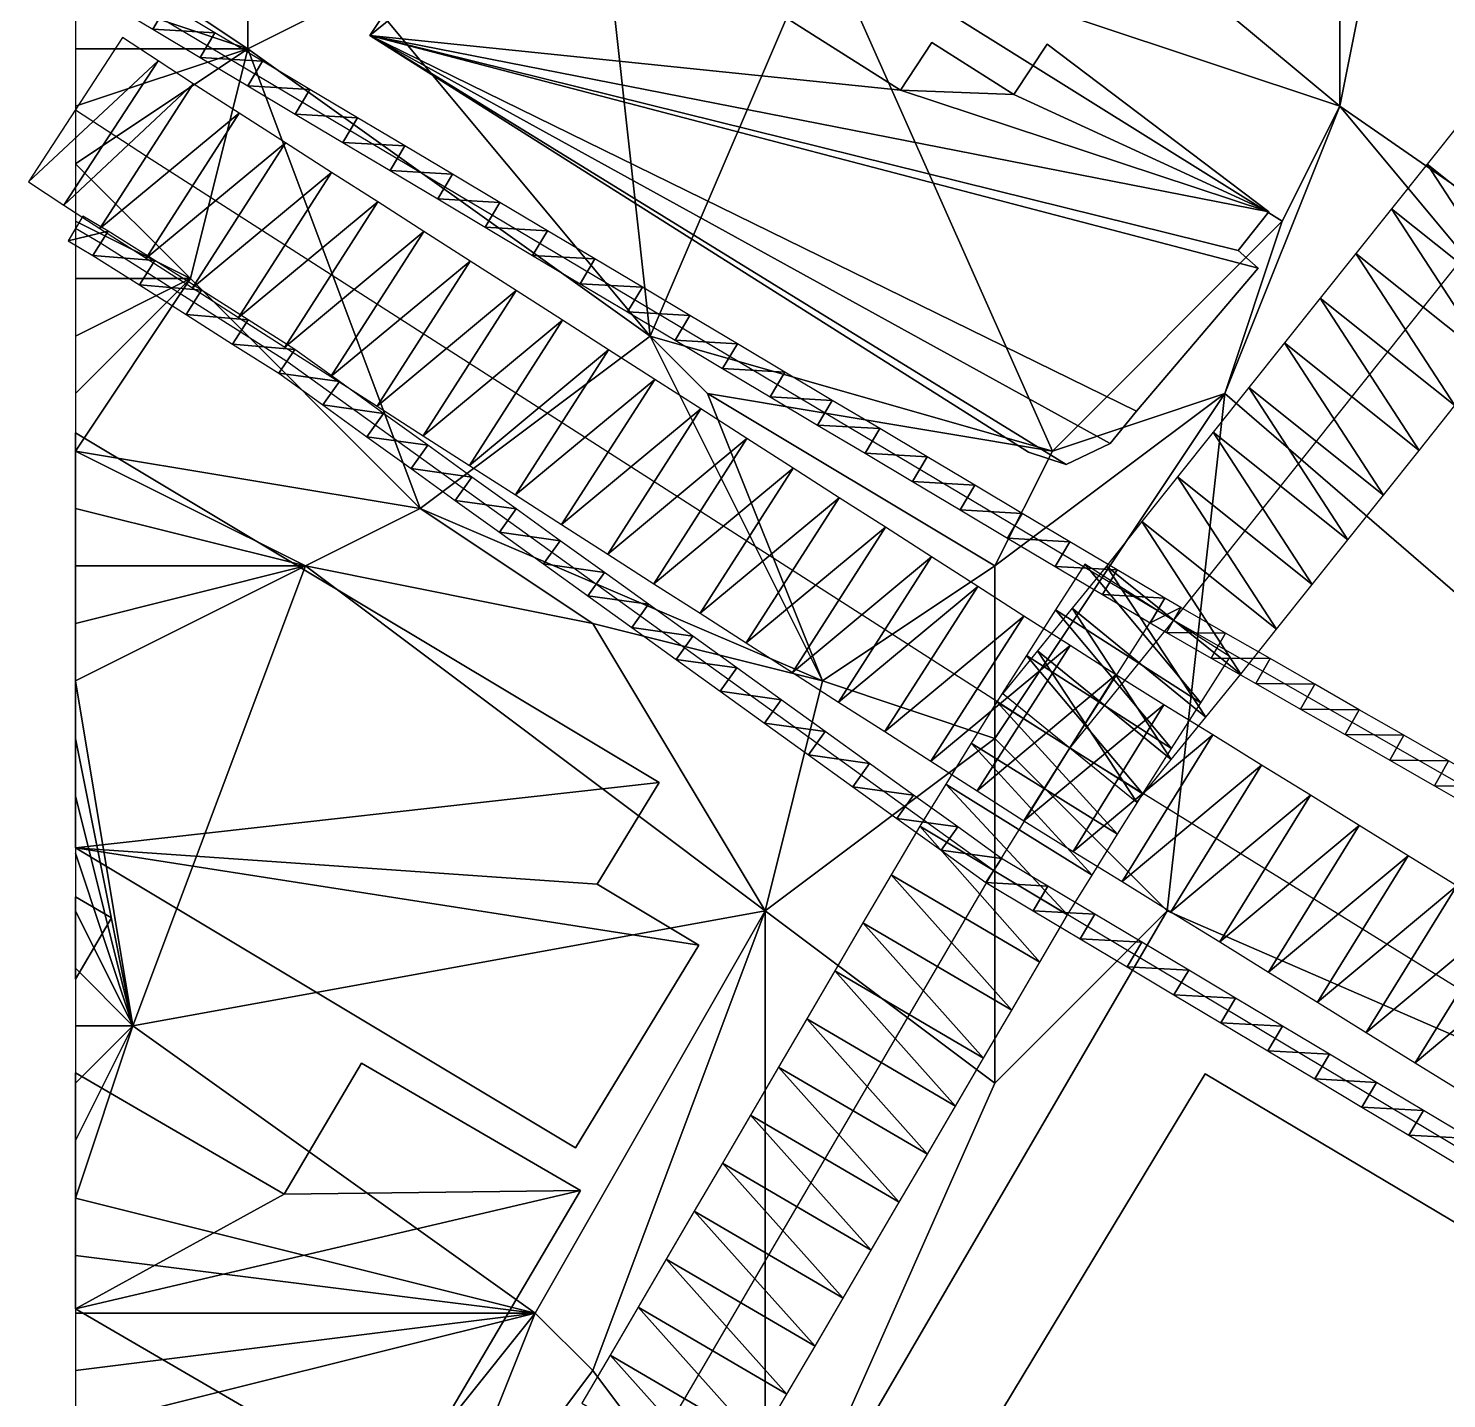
# Model space of a CAD drawing. Header units: metres. Extents: x -1103 to 901, y -902 to 905.
# Drawn here: x -1101.64 to -1052.28, y 151.02 to 198.71 of the extents above; entities that cross this region are included whole.
import ezdxf

# ---------------------------------------------------------------- set-up
doc = ezdxf.new("R2010")
doc.units = ezdxf.units.M
for name, color, linetype in [('OSM_BUILDING_FOOTPRINTS', 7, 'CONTINUOUS'), ('OSM_BUILDING_ROOFS', 1, 'CONTINUOUS'), ('OSM_BUILDING_WALLS', 8, 'CONTINUOUS'), ('OSM_PATH_AXES', 30, 'CONTINUOUS'), ('OSM_PATH_SURFACE', 30, 'CONTINUOUS'), ('OSM_ROAD_AXES', 2, 'CONTINUOUS'), ('OSM_ROAD_SURFACE', 9, 'CONTINUOUS'), ('OSM_TERRAIN', 3, 'CONTINUOUS')]:
    doc.layers.add(name, color=color, linetype=linetype)

msp = doc.modelspace()

# ---------------------------------------------------------------- linework, layer by layer
at = {"layer": 'OSM_BUILDING_FOOTPRINTS'}
for points in [[(-1089.757, 198.465, 15.536), (-1083.965, 207.179, 15.536), (-1081.876, 205.697, 15.536), (-1082.97, 203.961, 15.536), (-1071.286, 196.563, 15.536), (-1070.192, 198.222, 15.536), (-1067.34, 196.408, 15.536), (-1066.179, 198.155, 15.536), (-1058.464, 192.328, 15.536), (-1059.536, 190.978, 15.536), (-1058.84, 190.359, 15.536), (-1063.073, 185.382, 15.536), (-1063.99, 184.265, 15.536), (-1065.516, 183.535, 15.536), (-1066.831, 183.956, 15.536), (-1089.757, 198.465, 15.536)], [(-1078.305, 166.803, 16.55), (-1081.842, 168.926, 16.55), (-1079.687, 172.465, 16.55), (-1100, 184.63, 16.55), (-1100, 170.187, 16.55), (-1082.593, 159.747, 16.55)], [(-1098.743, 167.754, 16.801), (-1100, 168.488, 16.801), (-1100, 165.621, 16.801)], [(-1082.428, 158.265, 16.801), (-1090.044, 162.7, 16.801), (-1092.741, 158.132, 16.801), (-1100, 162.363, 16.801), (-1100, 154.148, 16.801), (-1088.728, 147.582, 16.801)], [(-1060.685, 162.324, 16), (-1036.455, 147.915, 16), (-1043.363, 136.458, 16), (-1051.842, 141.501, 16), (-1050.57, 143.602, 16), (-1053.566, 145.382, 16), (-1054.837, 143.281, 16), (-1056.363, 144.188, 16), (-1056.86, 143.369, 16), (-1068.091, 150.049, 16), (-1060.685, 162.324, 16)]]:
    msp.add_polyline3d(points, close=True, dxfattribs=at)
at = {"layer": 'OSM_BUILDING_ROOFS'}
for points in [[(-1082.97, 203.961, 27.136), (-1083.965, 207.179, 27.136), (-1089.757, 198.465, 27.136)], [(-1071.286, 196.563, 27.136), (-1082.97, 203.961, 27.136), (-1089.757, 198.465, 27.136)], [(-1089.757, 198.465, 27.136), (-1066.831, 183.956, 27.136), (-1065.516, 183.535, 27.136)], [(-1089.757, 198.465, 27.136), (-1065.516, 183.535, 27.136), (-1063.99, 184.265, 27.136)], [(-1089.757, 198.465, 27.136), (-1063.99, 184.265, 27.136), (-1063.073, 185.382, 27.136)], [(-1089.757, 198.465, 27.136), (-1063.073, 185.382, 27.136), (-1058.84, 190.359, 27.136)], [(-1089.757, 198.465, 27.136), (-1058.84, 190.359, 27.136), (-1059.536, 190.978, 27.136)], [(-1089.757, 198.465, 27.136), (-1059.536, 190.978, 27.136), (-1058.464, 192.328, 27.136)], [(-1071.286, 196.563, 27.136), (-1089.757, 198.465, 27.136), (-1058.464, 192.328, 27.136)], [(-1067.34, 196.408, 27.136), (-1070.192, 198.222, 27.136), (-1071.286, 196.563, 27.136)], [(-1058.464, 192.328, 27.136), (-1066.179, 198.155, 27.136), (-1067.34, 196.408, 27.136)], [(-1058.464, 192.328, 27.136), (-1067.34, 196.408, 27.136), (-1071.286, 196.563, 27.136)], [(-1100, 170.187, 31.35), (-1079.687, 172.465, 31.35), (-1100, 184.63, 31.35)], [(-1100, 170.187, 31.35), (-1081.842, 168.926, 31.35), (-1079.687, 172.465, 31.35)], [(-1100, 170.187, 31.35), (-1082.593, 159.747, 31.35), (-1078.305, 166.803, 31.35)], [(-1100, 170.187, 31.35), (-1078.305, 166.803, 31.35), (-1081.842, 168.926, 31.35)], [(-1100, 168.488, 31.659), (-1100, 165.621, 31.659), (-1098.743, 167.754, 31.659)], [(-1082.428, 158.265, 31.601), (-1090.044, 162.7, 31.601), (-1092.741, 158.132, 31.601)], [(-1092.741, 158.132, 31.601), (-1100, 162.363, 31.601), (-1100, 154.148, 31.601)], [(-1036.455, 147.915, 27.6), (-1060.685, 162.324, 27.6), (-1068.091, 150.049, 27.6)], [(-1100, 154.148, 31.601), (-1088.728, 147.582, 31.601), (-1082.428, 158.265, 31.601)], [(-1092.741, 158.132, 31.601), (-1100, 154.148, 31.601), (-1082.428, 158.265, 31.601)]]:
    msp.add_3dface(points, dxfattribs=at)
at = {"layer": 'OSM_BUILDING_WALLS'}
for points in [[(-1083.965, 207.179, 15.536), (-1089.757, 198.465, 15.536), (-1089.757, 198.465, 27.136)], [(-1083.965, 207.179, 15.536), (-1089.757, 198.465, 27.136), (-1083.965, 207.179, 27.136)], [(-1071.286, 196.563, 15.536), (-1082.97, 203.961, 15.536), (-1082.97, 203.961, 27.136)], [(-1071.286, 196.563, 15.536), (-1082.97, 203.961, 27.136), (-1071.286, 196.563, 27.136)], [(-1089.757, 198.465, 15.536), (-1066.831, 183.956, 15.536), (-1066.831, 183.956, 27.136)], [(-1089.757, 198.465, 15.536), (-1066.831, 183.956, 27.136), (-1089.757, 198.465, 27.136)], [(-1070.192, 198.222, 15.536), (-1071.286, 196.563, 15.536), (-1071.286, 196.563, 27.136)], [(-1070.192, 198.222, 15.536), (-1071.286, 196.563, 27.136), (-1070.192, 198.222, 27.136)], [(-1067.34, 196.408, 15.536), (-1070.192, 198.222, 15.536), (-1070.192, 198.222, 27.136)], [(-1067.34, 196.408, 15.536), (-1070.192, 198.222, 27.136), (-1067.34, 196.408, 27.136)], [(-1066.179, 198.155, 15.536), (-1067.34, 196.408, 15.536), (-1067.34, 196.408, 27.136)], [(-1066.179, 198.155, 15.536), (-1067.34, 196.408, 27.136), (-1066.179, 198.155, 27.136)], [(-1058.464, 192.328, 15.536), (-1066.179, 198.155, 15.536), (-1066.179, 198.155, 27.136)], [(-1058.464, 192.328, 15.536), (-1066.179, 198.155, 27.136), (-1058.464, 192.328, 27.136)], [(-1059.536, 190.978, 15.536), (-1058.464, 192.328, 15.536), (-1058.464, 192.328, 27.136)], [(-1059.536, 190.978, 15.536), (-1058.464, 192.328, 27.136), (-1059.536, 190.978, 27.136)], [(-1058.84, 190.359, 15.536), (-1059.536, 190.978, 15.536), (-1059.536, 190.978, 27.136)], [(-1058.84, 190.359, 15.536), (-1059.536, 190.978, 27.136), (-1058.84, 190.359, 27.136)], [(-1063.073, 185.382, 15.536), (-1058.84, 190.359, 15.536), (-1058.84, 190.359, 27.136)], [(-1063.073, 185.382, 15.536), (-1058.84, 190.359, 27.136), (-1063.073, 185.382, 27.136)], [(-1063.99, 184.265, 15.536), (-1063.073, 185.382, 15.536), (-1063.073, 185.382, 27.136)], [(-1063.99, 184.265, 15.536), (-1063.073, 185.382, 27.136), (-1063.99, 184.265, 27.136)], [(-1079.687, 172.465, 16.55), (-1100, 184.63, 16.55), (-1100, 184.63, 31.35)], [(-1079.687, 172.465, 16.55), (-1100, 184.63, 31.35), (-1079.687, 172.465, 31.35)], [(-1100, 184.63, 16.55), (-1100, 170.187, 16.55), (-1100, 170.187, 31.35)], [(-1100, 184.63, 16.55), (-1100, 170.187, 31.35), (-1100, 184.63, 31.35)], [(-1065.516, 183.535, 15.536), (-1063.99, 184.265, 15.536), (-1063.99, 184.265, 27.136)], [(-1065.516, 183.535, 15.536), (-1063.99, 184.265, 27.136), (-1065.516, 183.535, 27.136)], [(-1066.831, 183.956, 15.536), (-1065.516, 183.535, 15.536), (-1065.516, 183.535, 27.136)], [(-1066.831, 183.956, 15.536), (-1065.516, 183.535, 27.136), (-1066.831, 183.956, 27.136)], [(-1081.842, 168.926, 16.55), (-1079.687, 172.465, 16.55), (-1079.687, 172.465, 31.35)], [(-1081.842, 168.926, 16.55), (-1079.687, 172.465, 31.35), (-1081.842, 168.926, 31.35)], [(-1100, 170.187, 16.55), (-1082.593, 159.747, 16.55), (-1082.593, 159.747, 31.35)], [(-1100, 170.187, 16.55), (-1082.593, 159.747, 31.35), (-1100, 170.187, 31.35)], [(-1078.305, 166.803, 16.55), (-1081.842, 168.926, 16.55), (-1081.842, 168.926, 31.35)], [(-1078.305, 166.803, 16.55), (-1081.842, 168.926, 31.35), (-1078.305, 166.803, 31.35)], [(-1098.743, 167.754, 16.859), (-1100, 168.488, 16.859), (-1100, 168.488, 31.659)], [(-1098.743, 167.754, 16.859), (-1100, 168.488, 31.659), (-1098.743, 167.754, 31.659)], [(-1100, 168.488, 16.859), (-1100, 165.621, 16.859), (-1100, 165.621, 31.659)], [(-1100, 168.488, 16.859), (-1100, 165.621, 31.659), (-1100, 168.488, 31.659)], [(-1100, 165.621, 16.859), (-1098.743, 167.754, 16.859), (-1098.743, 167.754, 31.659)], [(-1100, 165.621, 16.859), (-1098.743, 167.754, 31.659), (-1100, 165.621, 31.659)], [(-1082.593, 159.747, 16.55), (-1078.305, 166.803, 16.55), (-1078.305, 166.803, 31.35)], [(-1082.593, 159.747, 16.55), (-1078.305, 166.803, 31.35), (-1082.593, 159.747, 31.35)], [(-1090.044, 162.7, 16.801), (-1092.741, 158.132, 16.801), (-1092.741, 158.132, 31.601)], [(-1090.044, 162.7, 16.801), (-1092.741, 158.132, 31.601), (-1090.044, 162.7, 31.601)], [(-1082.428, 158.265, 16.801), (-1090.044, 162.7, 16.801), (-1090.044, 162.7, 31.601)], [(-1082.428, 158.265, 16.801), (-1090.044, 162.7, 31.601), (-1082.428, 158.265, 31.601)], [(-1092.741, 158.132, 16.801), (-1100, 162.363, 16.801), (-1100, 162.363, 31.601)], [(-1092.741, 158.132, 16.801), (-1100, 162.363, 31.601), (-1092.741, 158.132, 31.601)], [(-1100, 162.363, 16.801), (-1100, 154.148, 16.801), (-1100, 154.148, 31.601)], [(-1100, 162.363, 16.801), (-1100, 154.148, 31.601), (-1100, 162.363, 31.601)], [(-1060.685, 162.324, 16), (-1068.091, 150.049, 16), (-1068.091, 150.049, 27.6)], [(-1060.685, 162.324, 16), (-1068.091, 150.049, 27.6), (-1060.685, 162.324, 27.6)], [(-1036.455, 147.915, 16), (-1060.685, 162.324, 16), (-1060.685, 162.324, 27.6)], [(-1036.455, 147.915, 16), (-1060.685, 162.324, 27.6), (-1036.455, 147.915, 27.6)], [(-1088.728, 147.582, 16.801), (-1082.428, 158.265, 16.801), (-1082.428, 158.265, 31.601)], [(-1088.728, 147.582, 16.801), (-1082.428, 158.265, 31.601), (-1088.728, 147.582, 31.601)], [(-1100, 154.148, 16.801), (-1088.728, 147.582, 16.801), (-1088.728, 147.582, 31.601)], [(-1100, 154.148, 16.801), (-1088.728, 147.582, 31.601), (-1100, 154.148, 31.601)]]:
    msp.add_3dface(points, dxfattribs=at)
at = {"layer": 'OSM_PATH_AXES'}
for points in [[(-1100, 200.897, 16.866), (-1098.711, 200.09, 16.961), (-1062.343, 178.448, 18.011), (-1061.78, 178.117, 18.008), (-1047.796, 170.121, 18.004), (-1023.412, 155.634, 18.006), (-995.976, 139.5, 18.507), (-981.639, 129.58, 18.177), (-966.805, 120.324, 18.023)], [(-958.05, 105.317, 18.452), (-980.876, 119.738, 18.084), (-996.341, 130.719, 18.123), (-1009.572, 138.106, 18.052), (-1014.745, 140.705, 18.026), (-1030.729, 148.203, 18.022), (-1037.03, 151.963, 18.025), (-1043.54, 154.771, 18.028), (-1068.047, 169.402, 18.191), (-1092.642, 187.118, 17.752), (-1099.131, 191.232, 17.603), (-1100, 191.746, 17.606)]]:
    msp.add_polyline3d(points, dxfattribs=at)
at = {"layer": 'OSM_PATH_SURFACE'}
for points in [[(-1098.971, 199.663, 17.053), (-1097.313, 198.677, 17.226), (-1096.802, 199.536, 17.147)], [(-1097.313, 198.677, 17.226), (-1095.149, 198.552, 17.265), (-1096.802, 199.536, 17.147)], [(-1097.313, 198.677, 17.226), (-1095.66, 197.693, 17.344), (-1095.149, 198.552, 17.265)], [(-1095.66, 197.693, 17.344), (-1093.496, 197.569, 17.362), (-1095.149, 198.552, 17.265)], [(-1095.66, 197.693, 17.344), (-1094.007, 196.709, 17.396), (-1093.496, 197.569, 17.362)], [(-1094.007, 196.709, 17.396), (-1091.843, 196.585, 17.418), (-1093.496, 197.569, 17.362)], [(-1094.007, 196.709, 17.396), (-1092.354, 195.726, 17.453), (-1091.843, 196.585, 17.418)], [(-1092.354, 195.726, 17.453), (-1090.19, 195.601, 17.479), (-1091.843, 196.585, 17.418)], [(-1092.354, 195.726, 17.453), (-1090.701, 194.742, 17.5), (-1090.19, 195.601, 17.479)], [(-1090.701, 194.742, 17.5), (-1088.537, 194.617, 17.541), (-1090.19, 195.601, 17.479)], [(-1090.701, 194.742, 17.5), (-1089.048, 193.758, 17.547), (-1088.537, 194.617, 17.541)], [(-1089.048, 193.758, 17.547), (-1086.884, 193.634, 17.603), (-1088.537, 194.617, 17.541)], [(-1089.048, 193.758, 17.547), (-1087.395, 192.774, 17.593), (-1086.884, 193.634, 17.603)], [(-1087.395, 192.774, 17.593), (-1085.231, 192.65, 17.664), (-1086.884, 193.634, 17.603)], [(-1087.395, 192.774, 17.593), (-1085.742, 191.791, 17.64), (-1085.231, 192.65, 17.664)], [(-1085.742, 191.791, 17.64), (-1083.577, 191.666, 17.726), (-1085.231, 192.65, 17.664)], [(-1098.867, 191.657, 17.636), (-1099.745, 192.177, 17.633), (-1100.255, 191.316, 17.695)], [(-1098.867, 191.657, 17.636), (-1100.255, 191.316, 17.695), (-1099.394, 190.807, 17.714)], [(-1097.241, 190.626, 17.649), (-1098.867, 191.657, 17.636), (-1099.394, 190.807, 17.714)], [(-1085.742, 191.791, 17.64), (-1084.089, 190.807, 17.686), (-1083.577, 191.666, 17.726)], [(-1084.089, 190.807, 17.686), (-1081.924, 190.683, 17.776), (-1083.577, 191.666, 17.726)], [(-1097.241, 190.626, 17.649), (-1099.394, 190.807, 17.714), (-1097.776, 189.781, 17.754)], [(-1095.618, 189.597, 17.666), (-1097.241, 190.626, 17.649), (-1097.776, 189.781, 17.754)], [(-1084.089, 190.807, 17.686), (-1082.436, 189.823, 17.739), (-1081.924, 190.683, 17.776)], [(-1082.436, 189.823, 17.739), (-1080.271, 189.699, 17.807), (-1081.924, 190.683, 17.776)], [(-1095.618, 189.597, 17.666), (-1097.776, 189.781, 17.754), (-1096.154, 188.753, 17.811)], [(-1093.996, 188.569, 17.742), (-1095.618, 189.597, 17.666), (-1096.154, 188.753, 17.811)], [(-1082.436, 189.823, 17.739), (-1080.783, 188.84, 17.801), (-1080.271, 189.699, 17.807)], [(-1080.783, 188.84, 17.801), (-1078.618, 188.715, 17.795), (-1080.271, 189.699, 17.807)], [(-1093.996, 188.569, 17.742), (-1096.154, 188.753, 17.811), (-1094.532, 187.724, 17.837)], [(-1092.362, 187.532, 17.82), (-1093.996, 188.569, 17.742), (-1094.532, 187.724, 17.837)], [(-1080.783, 188.84, 17.801), (-1079.13, 187.856, 17.816), (-1078.618, 188.715, 17.795)], [(-1079.13, 187.856, 17.816), (-1076.965, 187.731, 17.801), (-1078.618, 188.715, 17.795)], [(-1092.362, 187.532, 17.82), (-1094.532, 187.724, 17.837), (-1092.922, 186.704, 17.863)], [(-1079.13, 187.856, 17.816), (-1077.477, 186.872, 17.893), (-1076.965, 187.731, 17.801)], [(-1077.477, 186.872, 17.893), (-1075.312, 186.748, 17.808), (-1076.965, 187.731, 17.801)], [(-1090.812, 186.416, 17.9), (-1092.362, 187.532, 17.82), (-1092.922, 186.704, 17.863)], [(-1090.812, 186.416, 17.9), (-1092.922, 186.704, 17.863), (-1091.397, 185.605, 17.922)], [(-1077.477, 186.872, 17.893), (-1075.824, 185.888, 17.988), (-1075.312, 186.748, 17.808)], [(-1075.824, 185.888, 17.988), (-1073.659, 185.764, 17.887), (-1075.312, 186.748, 17.808)], [(-1089.275, 185.309, 17.979), (-1090.812, 186.416, 17.9), (-1091.397, 185.605, 17.922)], [(-1089.275, 185.309, 17.979), (-1091.397, 185.605, 17.922), (-1089.86, 184.498, 18.001)], [(-1075.824, 185.888, 17.988), (-1074.17, 184.905, 18.034), (-1073.659, 185.764, 17.887)], [(-1074.17, 184.905, 18.034), (-1072.006, 184.78, 17.959), (-1073.659, 185.764, 17.887)], [(-1087.738, 184.202, 18.033), (-1089.275, 185.309, 17.979), (-1089.86, 184.498, 18.001)], [(-1074.17, 184.905, 18.034), (-1072.517, 183.921, 18.054), (-1072.006, 184.78, 17.959)], [(-1072.517, 183.921, 18.054), (-1070.353, 183.797, 17.978), (-1072.006, 184.78, 17.959)], [(-1087.738, 184.202, 18.033), (-1089.86, 184.498, 18.001), (-1088.323, 183.391, 18.076)], [(-1086.201, 183.095, 18.083), (-1087.738, 184.202, 18.033), (-1088.323, 183.391, 18.076)], [(-1072.517, 183.921, 18.054), (-1070.864, 182.937, 18.073), (-1070.353, 183.797, 17.978)], [(-1070.864, 182.937, 18.073), (-1068.7, 182.813, 17.998), (-1070.353, 183.797, 17.978)], [(-1086.201, 183.095, 18.083), (-1088.323, 183.391, 18.076), (-1086.785, 182.283, 18.122)], [(-1084.664, 181.987, 18.111), (-1086.201, 183.095, 18.083), (-1086.785, 182.283, 18.122)], [(-1070.864, 182.937, 18.073), (-1069.211, 181.954, 18.093), (-1068.7, 182.813, 17.998)], [(-1069.211, 181.954, 18.093), (-1067.047, 181.829, 18.022), (-1068.7, 182.813, 17.998)], [(-1084.664, 181.987, 18.111), (-1086.785, 182.283, 18.122), (-1085.248, 181.176, 18.149)], [(-1083.127, 180.88, 18.138), (-1084.664, 181.987, 18.111), (-1085.248, 181.176, 18.149)], [(-1069.211, 181.954, 18.093), (-1067.558, 180.97, 18.112), (-1067.047, 181.829, 18.022)], [(-1067.558, 180.97, 18.112), (-1065.394, 180.845, 18.148), (-1067.047, 181.829, 18.022)], [(-1083.127, 180.88, 18.138), (-1085.248, 181.176, 18.149), (-1083.711, 180.069, 18.184)], [(-1081.589, 179.773, 18.166), (-1083.127, 180.88, 18.138), (-1083.711, 180.069, 18.184)], [(-1067.558, 180.97, 18.112), (-1065.905, 179.986, 18.153), (-1065.394, 180.845, 18.148)], [(-1065.905, 179.986, 18.153), (-1063.741, 179.862, 18.096), (-1065.394, 180.845, 18.148)], [(-1081.589, 179.773, 18.166), (-1083.711, 180.069, 18.184), (-1082.174, 178.962, 18.245)], [(-1080.052, 178.666, 18.194), (-1081.589, 179.773, 18.166), (-1082.174, 178.962, 18.245)], [(-1065.905, 179.986, 18.153), (-1064.252, 179.002, 18.102), (-1063.741, 179.862, 18.096)], [(-1064.252, 179.002, 18.102), (-1062.088, 178.878, 18.087), (-1063.741, 179.862, 18.096)], [(-1080.052, 178.666, 18.194), (-1082.174, 178.962, 18.245), (-1080.637, 177.854, 18.306)], [(-1064.252, 179.002, 18.102), (-1062.599, 178.018, 18.094), (-1062.088, 178.878, 18.087)], [(-1062.599, 178.018, 18.094), (-1061.53, 178.55, 18.085), (-1062.088, 178.878, 18.087)], [(-1078.515, 177.558, 18.25), (-1080.052, 178.666, 18.194), (-1080.637, 177.854, 18.306)], [(-1062.599, 178.018, 18.094), (-1062.029, 177.683, 18.091), (-1061.53, 178.55, 18.085)], [(-1062.029, 177.683, 18.091), (-1059.978, 177.662, 18.081), (-1061.53, 178.55, 18.085)], [(-1078.515, 177.558, 18.25), (-1080.637, 177.854, 18.306), (-1079.099, 176.747, 18.335)], [(-1076.978, 176.451, 18.293), (-1078.515, 177.558, 18.25), (-1079.099, 176.747, 18.335)], [(-1062.029, 177.683, 18.091), (-1060.474, 176.794, 18.085), (-1059.978, 177.662, 18.081)], [(-1060.474, 176.794, 18.085), (-1058.424, 176.774, 18.081), (-1059.978, 177.662, 18.081)], [(-1076.978, 176.451, 18.293), (-1079.099, 176.747, 18.335), (-1077.562, 175.64, 18.352)], [(-1060.474, 176.794, 18.085), (-1058.92, 175.906, 18.086), (-1058.424, 176.774, 18.081)], [(-1058.92, 175.906, 18.086), (-1056.87, 175.886, 18.081), (-1058.424, 176.774, 18.081)], [(-1075.441, 175.344, 18.31), (-1076.978, 176.451, 18.293), (-1077.562, 175.64, 18.352)], [(-1058.92, 175.906, 18.086), (-1057.367, 175.017, 18.086), (-1056.87, 175.886, 18.081)], [(-1057.367, 175.017, 18.086), (-1055.317, 174.997, 18.082), (-1056.87, 175.886, 18.081)], [(-1075.441, 175.344, 18.31), (-1077.562, 175.64, 18.352), (-1076.025, 174.533, 18.369)], [(-1073.903, 174.237, 18.324), (-1075.441, 175.344, 18.31), (-1076.025, 174.533, 18.369)], [(-1057.367, 175.017, 18.086), (-1055.813, 174.129, 18.086), (-1055.317, 174.997, 18.082)], [(-1055.813, 174.129, 18.086), (-1053.763, 174.109, 18.082), (-1055.317, 174.997, 18.082)], [(-1073.903, 174.237, 18.324), (-1076.025, 174.533, 18.369), (-1074.488, 173.425, 18.385)], [(-1072.366, 173.129, 18.332), (-1073.903, 174.237, 18.324), (-1074.488, 173.425, 18.385)], [(-1055.813, 174.129, 18.086), (-1054.259, 173.241, 18.086), (-1053.763, 174.109, 18.082)], [(-1054.259, 173.241, 18.086), (-1052.209, 173.22, 18.082), (-1053.763, 174.109, 18.082)], [(-1072.366, 173.129, 18.332), (-1074.488, 173.425, 18.385), (-1072.951, 172.318, 18.393)], [(-1070.829, 172.022, 18.34), (-1072.366, 173.129, 18.332), (-1072.951, 172.318, 18.393)], [(-1054.259, 173.241, 18.086), (-1052.706, 172.352, 18.086), (-1052.209, 173.22, 18.082)], [(-1052.706, 172.352, 18.086), (-1050.656, 172.332, 18.082), (-1052.209, 173.22, 18.082)], [(-1070.829, 172.022, 18.34), (-1072.951, 172.318, 18.393), (-1071.414, 171.211, 18.395)], [(-1052.706, 172.352, 18.086), (-1051.152, 171.464, 18.086), (-1050.656, 172.332, 18.082)], [(-1069.292, 170.915, 18.294), (-1070.829, 172.022, 18.34), (-1071.414, 171.211, 18.395)], [(-1069.292, 170.915, 18.294), (-1071.414, 171.211, 18.395), (-1069.876, 170.104, 18.346)], [(-1067.772, 169.82, 18.251), (-1069.292, 170.915, 18.294), (-1069.876, 170.104, 18.346)], [(-1067.772, 169.82, 18.251), (-1069.876, 170.104, 18.346), (-1068.321, 168.984, 18.297)], [(-1066.157, 168.856, 18.227), (-1067.772, 169.82, 18.251), (-1068.321, 168.984, 18.297)], [(-1066.157, 168.856, 18.227), (-1068.321, 168.984, 18.297), (-1066.669, 167.997, 18.266)], [(-1064.523, 167.881, 18.203), (-1066.157, 168.856, 18.227), (-1066.669, 167.997, 18.266)], [(-1064.523, 167.881, 18.203), (-1066.669, 167.997, 18.266), (-1065.036, 167.022, 18.242)], [(-1062.889, 166.905, 18.156), (-1064.523, 167.881, 18.203), (-1065.036, 167.022, 18.242)], [(-1062.889, 166.905, 18.156), (-1065.036, 167.022, 18.242), (-1063.402, 166.047, 18.157)], [(-1061.256, 165.93, 18.12), (-1062.889, 166.905, 18.156), (-1063.402, 166.047, 18.157)], [(-1061.256, 165.93, 18.12), (-1063.402, 166.047, 18.157), (-1061.768, 165.071, 18.119)], [(-1059.622, 164.954, 18.119), (-1061.256, 165.93, 18.12), (-1061.768, 165.071, 18.119)], [(-1059.622, 164.954, 18.119), (-1061.768, 165.071, 18.119), (-1060.134, 164.096, 18.118)], [(-1057.988, 163.979, 18.118), (-1059.622, 164.954, 18.119), (-1060.134, 164.096, 18.118)], [(-1057.988, 163.979, 18.118), (-1060.134, 164.096, 18.118), (-1058.501, 163.12, 18.117)], [(-1056.354, 163.004, 18.117), (-1057.988, 163.979, 18.118), (-1058.501, 163.12, 18.117)], [(-1056.354, 163.004, 18.117), (-1058.501, 163.12, 18.117), (-1056.867, 162.145, 18.116)], [(-1054.721, 162.028, 18.116), (-1056.354, 163.004, 18.117), (-1056.867, 162.145, 18.116)], [(-1054.721, 162.028, 18.116), (-1056.867, 162.145, 18.116), (-1055.233, 161.17, 18.115)], [(-1053.087, 161.053, 18.115), (-1054.721, 162.028, 18.116), (-1055.233, 161.17, 18.115)], [(-1053.087, 161.053, 18.115), (-1055.233, 161.17, 18.115), (-1053.599, 160.194, 18.114)], [(-1051.453, 160.078, 18.114), (-1053.087, 161.053, 18.115), (-1053.599, 160.194, 18.114)], [(-1051.453, 160.078, 18.114), (-1053.599, 160.194, 18.114), (-1051.966, 159.219, 18.113)]]:
    msp.add_3dface(points, dxfattribs=at)
at = {"layer": 'OSM_ROAD_AXES'}
for points in [[(-958.296, 297.202, 16.064), (-963.79, 294.537, 16.084), (-975.828, 283.931, 16.146), (-994.32, 262.1, 16.222), (-1010.525, 242.525, 16.189), (-1021.014, 229.531, 17.182), (-1040.69, 204.559, 17.837), (-1061.78, 178.117, 18.008), (-1065.394, 173.671, 18.048)], [(-1100, 195.877, 17.277), (-1097.528, 194.262, 17.366), (-1065.394, 173.671, 18.048), (-1011.009, 140.042, 18.046), (-957, 107.319, 18.41), (-917.527, 85.368, 19.253), (-809.409, 22.466, 16.407), (-793.16, 9.781, 16.642), (-792.364, 8.675, 16.575), (-790.606, 7.238, 16.561), (-738.543, -38.988, 20.274), (-702.076, -71.037, 20.371), (-697.588, -76.035, 19.44)], [(-1062.343, 178.448, 18.011), (-1065.394, 173.671, 18.048), (-1068.047, 169.402, 18.191), (-1087.611, 135.981, 18.124), (-1100, 115.233, 18.537)]]:
    msp.add_polyline3d(points, dxfattribs=at)
at = {"layer": 'OSM_ROAD_SURFACE'}
for points in [[(-1101.641, 193.365, 17.422), (-1097.123, 197.581, 17.317), (-1098.359, 198.389, 17.25)], [(-1101.641, 193.365, 17.422), (-1100.405, 192.558, 17.448), (-1097.123, 197.581, 17.317)], [(-1100.405, 192.558, 17.448), (-1095.9, 196.782, 17.335), (-1097.123, 197.581, 17.317)], [(-1100.405, 192.558, 17.448), (-1099.156, 191.742, 17.615), (-1095.9, 196.782, 17.335)], [(-1099.156, 191.742, 17.615), (-1094.303, 195.758, 17.4), (-1095.9, 196.782, 17.335)], [(-1099.156, 191.742, 17.615), (-1097.54, 190.707, 17.625), (-1094.303, 195.758, 17.4)], [(-1097.54, 190.707, 17.625), (-1092.696, 194.729, 17.475), (-1094.303, 195.758, 17.4)], [(-1051.719, 195.542, 17.958), (-1052.96, 193.986, 17.956), (-1048.269, 190.245, 17.974)], [(-1097.54, 190.707, 17.625), (-1095.933, 189.677, 17.647), (-1092.696, 194.729, 17.475)], [(-1095.933, 189.677, 17.647), (-1091.089, 193.699, 17.524), (-1092.696, 194.729, 17.475)], [(-1095.933, 189.677, 17.647), (-1094.326, 188.647, 17.702), (-1091.089, 193.699, 17.524)], [(-1094.326, 188.647, 17.702), (-1089.482, 192.67, 17.573), (-1091.089, 193.699, 17.524)], [(-1052.96, 193.986, 17.956), (-1054.2, 192.431, 17.957), (-1049.51, 188.69, 17.965)], [(-1052.96, 193.986, 17.956), (-1049.51, 188.69, 17.965), (-1048.269, 190.245, 17.974)], [(-1094.326, 188.647, 17.702), (-1092.72, 187.618, 17.779), (-1089.482, 192.67, 17.573)], [(-1092.72, 187.618, 17.779), (-1087.876, 191.64, 17.622), (-1089.482, 192.67, 17.573)], [(-1054.2, 192.431, 17.957), (-1055.441, 190.875, 17.972), (-1050.75, 187.134, 17.976)], [(-1054.2, 192.431, 17.957), (-1050.75, 187.134, 17.976), (-1049.51, 188.69, 17.965)], [(-1092.72, 187.618, 17.779), (-1091.113, 186.588, 17.856), (-1087.876, 191.64, 17.622)], [(-1091.113, 186.588, 17.856), (-1086.269, 190.611, 17.671), (-1087.876, 191.64, 17.622)], [(-1091.113, 186.588, 17.856), (-1089.506, 185.559, 17.933), (-1086.269, 190.611, 17.671)], [(-1089.506, 185.559, 17.933), (-1084.662, 189.581, 17.72), (-1086.269, 190.611, 17.671)], [(-1055.441, 190.875, 17.972), (-1056.681, 189.32, 17.986), (-1051.991, 185.579, 17.99)], [(-1055.441, 190.875, 17.972), (-1051.991, 185.579, 17.99), (-1050.75, 187.134, 17.976)], [(-1089.506, 185.559, 17.933), (-1087.9, 184.529, 17.986), (-1084.662, 189.581, 17.72)], [(-1087.9, 184.529, 17.986), (-1083.056, 188.551, 17.769), (-1084.662, 189.581, 17.72)], [(-1056.681, 189.32, 17.986), (-1057.922, 187.764, 18.001), (-1053.231, 184.023, 18.004)], [(-1056.681, 189.32, 17.986), (-1053.231, 184.023, 18.004), (-1051.991, 185.579, 17.99)], [(-1087.9, 184.529, 17.986), (-1086.293, 183.5, 18.035), (-1083.056, 188.551, 17.769)], [(-1086.293, 183.5, 18.035), (-1081.449, 187.522, 17.818), (-1083.056, 188.551, 17.769)], [(-1057.922, 187.764, 18.001), (-1059.163, 186.209, 18.015), (-1054.472, 182.468, 18.019)], [(-1057.922, 187.764, 18.001), (-1054.472, 182.468, 18.019), (-1053.231, 184.023, 18.004)], [(-1086.293, 183.5, 18.035), (-1084.686, 182.47, 18.062), (-1081.449, 187.522, 17.818)], [(-1084.686, 182.47, 18.062), (-1079.842, 186.492, 17.849), (-1081.449, 187.522, 17.818)], [(-1084.686, 182.47, 18.062), (-1083.08, 181.441, 18.086), (-1079.842, 186.492, 17.849)], [(-1083.08, 181.441, 18.086), (-1078.236, 185.463, 17.979), (-1079.842, 186.492, 17.849)], [(-1059.163, 186.209, 18.015), (-1060.403, 184.654, 18.027), (-1055.712, 180.912, 18.03)], [(-1059.163, 186.209, 18.015), (-1055.712, 180.912, 18.03), (-1054.472, 182.468, 18.019)], [(-1083.08, 181.441, 18.086), (-1081.473, 180.411, 18.109), (-1078.236, 185.463, 17.979)], [(-1081.473, 180.411, 18.109), (-1076.629, 184.433, 18.088), (-1078.236, 185.463, 17.979)], [(-1060.403, 184.654, 18.027), (-1061.644, 183.098, 18.041), (-1056.953, 179.357, 18.038)], [(-1060.403, 184.654, 18.027), (-1056.953, 179.357, 18.038), (-1055.712, 180.912, 18.03)], [(-1081.473, 180.411, 18.109), (-1079.866, 179.381, 18.133), (-1076.629, 184.433, 18.088)], [(-1079.866, 179.381, 18.133), (-1075.022, 183.404, 18.108), (-1076.629, 184.433, 18.088)], [(-1079.866, 179.381, 18.133), (-1078.259, 178.352, 18.157), (-1075.022, 183.404, 18.108)], [(-1078.259, 178.352, 18.157), (-1073.416, 182.374, 18.129), (-1075.022, 183.404, 18.108)], [(-1061.644, 183.098, 18.041), (-1062.884, 181.543, 18.054), (-1058.194, 177.801, 18.047)], [(-1061.644, 183.098, 18.041), (-1058.194, 177.801, 18.047), (-1056.953, 179.357, 18.038)], [(-1078.259, 178.352, 18.157), (-1076.653, 177.322, 18.181), (-1073.416, 182.374, 18.129)], [(-1076.653, 177.322, 18.181), (-1071.809, 181.345, 18.149), (-1073.416, 182.374, 18.129)], [(-1076.653, 177.322, 18.181), (-1075.046, 176.293, 18.217), (-1071.809, 181.345, 18.149)], [(-1075.046, 176.293, 18.217), (-1070.202, 180.315, 18.169), (-1071.809, 181.345, 18.149)], [(-1062.884, 181.543, 18.054), (-1064.116, 179.998, 18.071), (-1059.443, 176.235, 18.055)], [(-1062.884, 181.543, 18.054), (-1059.443, 176.235, 18.055), (-1058.194, 177.801, 18.047)], [(-1075.046, 176.293, 18.217), (-1073.439, 175.263, 18.226), (-1070.202, 180.315, 18.169)], [(-1073.439, 175.263, 18.226), (-1068.596, 179.285, 18.182), (-1070.202, 180.315, 18.169)], [(-1064.872, 180.063, 18.093), (-1065.889, 178.47, 18.105), (-1060.832, 175.241, 18.062)], [(-1064.116, 179.998, 18.071), (-1065.312, 178.527, 18.089), (-1060.657, 174.742, 18.064)], [(-1064.872, 180.063, 18.093), (-1060.832, 175.241, 18.062), (-1059.815, 176.834, 18.054)], [(-1064.116, 179.998, 18.071), (-1060.657, 174.742, 18.064), (-1059.443, 176.235, 18.055)], [(-1073.439, 175.263, 18.226), (-1071.833, 174.234, 18.227), (-1068.596, 179.285, 18.182)], [(-1071.833, 174.234, 18.227), (-1066.989, 178.256, 18.134), (-1068.596, 179.285, 18.182)], [(-1071.833, 174.234, 18.227), (-1070.226, 173.204, 18.229), (-1066.989, 178.256, 18.134)], [(-1070.226, 173.204, 18.229), (-1065.382, 177.226, 18.086), (-1066.989, 178.256, 18.134)], [(-1065.889, 178.47, 18.105), (-1066.906, 176.878, 18.116), (-1061.849, 173.649, 18.073)], [(-1065.312, 178.527, 18.089), (-1066.517, 177.045, 18.107), (-1061.862, 173.26, 18.074)], [(-1065.889, 178.47, 18.105), (-1061.849, 173.649, 18.073), (-1060.832, 175.241, 18.062)], [(-1065.312, 178.527, 18.089), (-1061.862, 173.26, 18.074), (-1060.657, 174.742, 18.064)], [(-1070.226, 173.204, 18.229), (-1068.619, 172.175, 18.196), (-1065.382, 177.226, 18.086)], [(-1068.619, 172.175, 18.196), (-1063.796, 176.21, 18.078), (-1065.382, 177.226, 18.086)], [(-1066.906, 176.878, 18.116), (-1067.932, 175.271, 18.128), (-1062.856, 172.071, 18.085)], [(-1066.517, 177.045, 18.107), (-1067.722, 175.563, 18.125), (-1063.066, 171.778, 18.087)], [(-1066.906, 176.878, 18.116), (-1062.856, 172.071, 18.085), (-1061.849, 173.649, 18.073)], [(-1066.517, 177.045, 18.107), (-1063.066, 171.778, 18.087), (-1061.862, 173.26, 18.074)], [(-1068.619, 172.175, 18.196), (-1066.992, 171.132, 18.161), (-1063.796, 176.21, 18.078)], [(-1066.992, 171.132, 18.161), (-1062.117, 175.172, 18.07), (-1063.796, 176.21, 18.078)], [(-1067.932, 175.271, 18.128), (-1068.826, 173.831, 18.151), (-1063.73, 170.664, 18.096)], [(-1067.932, 175.271, 18.128), (-1063.73, 170.664, 18.096), (-1062.856, 172.071, 18.085)], [(-1066.992, 171.132, 18.161), (-1065.272, 170.068, 18.137), (-1062.117, 175.172, 18.07)], [(-1065.272, 170.068, 18.137), (-1060.417, 174.121, 18.065), (-1062.117, 175.172, 18.07)], [(-1068.826, 173.831, 18.151), (-1069.711, 172.408, 18.246), (-1064.615, 169.241, 18.139)], [(-1068.826, 173.831, 18.151), (-1064.615, 169.241, 18.139), (-1063.73, 170.664, 18.096)], [(-1065.272, 170.068, 18.137), (-1063.573, 169.017, 18.113), (-1060.417, 174.121, 18.065)], [(-1063.573, 169.017, 18.113), (-1058.718, 173.07, 18.066), (-1060.417, 174.121, 18.065)], [(-1063.573, 169.017, 18.113), (-1061.873, 167.967, 18.092), (-1058.718, 173.07, 18.066)], [(-1061.873, 167.967, 18.092), (-1057.018, 172.019, 18.066), (-1058.718, 173.07, 18.066)], [(-1069.711, 172.408, 18.246), (-1070.617, 170.949, 18.331), (-1065.477, 167.855, 18.203)], [(-1069.711, 172.408, 18.246), (-1065.477, 167.855, 18.203), (-1064.615, 169.241, 18.139)], [(-1061.873, 167.967, 18.092), (-1060.174, 166.916, 18.091), (-1057.018, 172.019, 18.066)], [(-1060.174, 166.916, 18.091), (-1055.319, 170.968, 18.067), (-1057.018, 172.019, 18.066)], [(-1070.617, 170.949, 18.331), (-1071.614, 169.247, 18.428), (-1066.436, 166.215, 18.277)], [(-1070.617, 170.949, 18.331), (-1066.436, 166.215, 18.277), (-1065.477, 167.855, 18.203)], [(-1060.174, 166.916, 18.091), (-1058.474, 165.865, 18.09), (-1055.319, 170.968, 18.067)], [(-1058.474, 165.865, 18.09), (-1053.619, 169.917, 18.067), (-1055.319, 170.968, 18.067)], [(-1058.474, 165.865, 18.09), (-1056.775, 164.814, 18.089), (-1053.619, 169.917, 18.067)], [(-1056.775, 164.814, 18.089), (-1051.92, 168.866, 18.068), (-1053.619, 169.917, 18.067)], [(-1071.614, 169.247, 18.428), (-1072.592, 167.576, 18.524), (-1067.414, 164.544, 18.352)], [(-1071.614, 169.247, 18.428), (-1067.414, 164.544, 18.352), (-1066.436, 166.215, 18.277)], [(-1056.775, 164.814, 18.089), (-1055.075, 163.763, 18.088), (-1051.92, 168.866, 18.068)], [(-1055.075, 163.763, 18.088), (-1050.22, 167.815, 18.068), (-1051.92, 168.866, 18.068)], [(-1072.592, 167.576, 18.524), (-1073.571, 165.905, 18.604), (-1068.393, 162.873, 18.435)], [(-1072.592, 167.576, 18.524), (-1068.393, 162.873, 18.435), (-1067.414, 164.544, 18.352)], [(-1055.075, 163.763, 18.088), (-1053.376, 162.712, 18.086), (-1050.22, 167.815, 18.068)], [(-1053.376, 162.712, 18.086), (-1048.521, 166.764, 18.069), (-1050.22, 167.815, 18.068)], [(-1053.376, 162.712, 18.086), (-1051.676, 161.661, 18.085), (-1048.521, 166.764, 18.069)], [(-1073.571, 165.905, 18.604), (-1074.549, 164.233, 18.572), (-1069.371, 161.202, 18.434)], [(-1073.571, 165.905, 18.604), (-1069.371, 161.202, 18.434), (-1068.393, 162.873, 18.435)], [(-1074.549, 164.233, 18.572), (-1075.527, 162.562, 18.54), (-1070.349, 159.531, 18.402)], [(-1074.549, 164.233, 18.572), (-1070.349, 159.531, 18.402), (-1069.371, 161.202, 18.434)], [(-1075.527, 162.562, 18.54), (-1076.505, 160.891, 18.505), (-1071.327, 157.86, 18.37)], [(-1075.527, 162.562, 18.54), (-1071.327, 157.86, 18.37), (-1070.349, 159.531, 18.402)], [(-1076.505, 160.891, 18.505), (-1077.483, 159.22, 18.467), (-1072.305, 156.189, 18.338)], [(-1076.505, 160.891, 18.505), (-1072.305, 156.189, 18.338), (-1071.327, 157.86, 18.37)], [(-1077.483, 159.22, 18.467), (-1078.462, 157.549, 18.429), (-1073.284, 154.518, 18.306)], [(-1077.483, 159.22, 18.467), (-1073.284, 154.518, 18.306), (-1072.305, 156.189, 18.338)], [(-1078.462, 157.549, 18.429), (-1079.44, 155.878, 18.391), (-1074.262, 152.847, 18.274)], [(-1078.462, 157.549, 18.429), (-1074.262, 152.847, 18.274), (-1073.284, 154.518, 18.306)], [(-1079.44, 155.878, 18.391), (-1080.418, 154.207, 18.353), (-1075.24, 151.176, 18.242)], [(-1079.44, 155.878, 18.391), (-1075.24, 151.176, 18.242), (-1074.262, 152.847, 18.274)], [(-1080.418, 154.207, 18.353), (-1081.396, 152.536, 18.316), (-1076.218, 149.505, 18.209)], [(-1080.418, 154.207, 18.353), (-1076.218, 149.505, 18.209), (-1075.24, 151.176, 18.242)], [(-1081.396, 152.536, 18.316), (-1082.375, 150.865, 18.298), (-1077.197, 147.834, 18.171)], [(-1081.396, 152.536, 18.316), (-1077.197, 147.834, 18.171), (-1076.218, 149.505, 18.209)]]:
    msp.add_3dface(points, dxfattribs=at)
at = {"layer": 'OSM_TERRAIN'}
for points in [[(-1054, 206, 17.889), (-1030, 178, 18), (-1040, 216, 17.741)], [(-1080, 188, 17.741), (-1082, 206, 17.615), (-1090, 200, 17.519)], [(-1080, 188, 17.741), (-1074, 202, 17.416), (-1082, 206, 17.615)], [(-1074, 202, 17.416), (-1056, 196, 17.893), (-1068, 206, 17.559)], [(-1056, 196, 17.893), (-1056, 200, 17.66), (-1068, 206, 17.559)], [(-1056, 196, 17.893), (-1030, 178, 18), (-1054, 206, 17.889)], [(-1056, 196, 17.893), (-1054, 206, 17.889), (-1056, 200, 17.66)], [(-1100, 200, 16.914), (-1094, 198, 17.261), (-1100, 202, 16.807)], [(-1094, 198, 17.261), (-1094, 202, 16.309), (-1100, 202, 16.807)], [(-1094, 198, 17.261), (-1090, 200, 17.519), (-1094, 202, 16.309)], [(-1066, 184, 17.707), (-1074, 202, 17.416), (-1080, 188, 17.741)], [(-1066, 184, 17.707), (-1058, 192, 17.729), (-1074, 202, 17.416)], [(-1074, 202, 17.416), (-1058, 192, 17.729), (-1056, 196, 17.893)], [(-1100, 198, 17.273), (-1094, 198, 17.261), (-1100, 200, 16.914)], [(-1094, 198, 17.261), (-1080, 188, 17.741), (-1090, 200, 17.519)], [(-1096, 190, 17.559), (-1094, 198, 17.261), (-1100, 194, 17.343)], [(-1100, 194, 17.343), (-1094, 198, 17.261), (-1100, 196, 17.273)], [(-1100, 196, 17.273), (-1094, 198, 17.261), (-1100, 198, 17.273)], [(-1096, 190, 17.559), (-1088, 182, 18.066), (-1094, 198, 17.261)], [(-1088, 182, 18.066), (-1080, 188, 17.741), (-1094, 198, 17.261)], [(-1060, 186, 17.97), (-1016, 148, 18.022), (-1056, 196, 17.893)], [(-1060, 186, 17.97), (-1056, 196, 17.893), (-1058, 192, 17.729)], [(-1016, 148, 18.022), (-1030, 178, 18), (-1056, 196, 17.893)], [(-1100, 192, 17.593), (-1096, 190, 17.559), (-1100, 194, 17.343)], [(-1100, 190, 17.696), (-1096, 190, 17.559), (-1100, 192, 17.593)], [(-1066, 184, 17.707), (-1060, 186, 17.97), (-1058, 192, 17.729)], [(-1100, 184, 18.604), (-1088, 182, 18.066), (-1096, 190, 17.559)], [(-1100, 184, 18.604), (-1096, 190, 17.559), (-1100, 186, 18.473)], [(-1100, 186, 18.473), (-1096, 190, 17.559), (-1100, 188, 18.193)], [(-1100, 188, 18.193), (-1096, 190, 17.559), (-1100, 190, 17.696)], [(-1088, 182, 18.066), (-1074, 176, 18.155), (-1080, 188, 17.741)], [(-1074, 176, 18.155), (-1078, 186, 18.012), (-1080, 188, 17.741)], [(-1078, 186, 18.012), (-1066, 184, 17.707), (-1080, 188, 17.741)], [(-1074, 176, 18.155), (-1068, 180, 18.134), (-1078, 186, 18.012)], [(-1068, 180, 18.134), (-1066, 184, 17.707), (-1078, 186, 18.012)], [(-1062, 168, 18.042), (-1060, 186, 17.97), (-1068, 174, 18.065)], [(-1068, 180, 18.134), (-1068, 174, 18.065), (-1060, 186, 17.97)], [(-1068, 180, 18.134), (-1060, 186, 17.97), (-1066, 184, 17.707)], [(-1062, 168, 18.042), (-1016, 148, 18.022), (-1060, 186, 17.97)], [(-1092, 180, 18.591), (-1088, 182, 18.066), (-1100, 184, 18.604)], [(-1100, 182, 18.604), (-1092, 180, 18.591), (-1100, 184, 18.604)], [(-1100, 180, 18.604), (-1092, 180, 18.591), (-1100, 182, 18.604)], [(-1092, 180, 18.591), (-1082, 178, 18.268), (-1088, 182, 18.066)], [(-1082, 178, 18.268), (-1074, 176, 18.155), (-1088, 182, 18.066)], [(-1098, 164, 18.932), (-1092, 180, 18.591), (-1100, 176, 18.604)], [(-1100, 176, 18.604), (-1092, 180, 18.591), (-1100, 178, 18.604)], [(-1100, 178, 18.604), (-1092, 180, 18.591), (-1100, 180, 18.604)], [(-1098, 164, 18.932), (-1076, 168, 18.637), (-1092, 180, 18.591)], [(-1076, 168, 18.637), (-1082, 178, 18.268), (-1092, 180, 18.591)], [(-1068, 174, 18.065), (-1068, 180, 18.134), (-1074, 176, 18.155)], [(-1076, 168, 18.637), (-1074, 176, 18.155), (-1082, 178, 18.268)], [(-1100, 174, 18.604), (-1098, 164, 18.932), (-1100, 176, 18.604)], [(-1076, 168, 18.637), (-1068, 174, 18.065), (-1074, 176, 18.155)], [(-1100, 172, 18.673), (-1098, 164, 18.932), (-1100, 174, 18.604)], [(-1068, 162, 18.389), (-1068, 174, 18.065), (-1076, 168, 18.637)], [(-1068, 162, 18.389), (-1062, 168, 18.042), (-1068, 174, 18.065)], [(-1100, 170, 18.796), (-1098, 164, 18.932), (-1100, 172, 18.673)], [(-1100, 168, 18.886), (-1098, 164, 18.932), (-1100, 170, 18.796)], [(-1100, 166, 18.886), (-1098, 164, 18.932), (-1100, 168, 18.886)], [(-1084, 154, 18.811), (-1076, 168, 18.637), (-1098, 164, 18.932)], [(-1082, 152, 18.255), (-1076, 168, 18.637), (-1084, 154, 18.811)], [(-1076, 144, 18.015), (-1076, 168, 18.637), (-1082, 152, 18.255)], [(-1076, 144, 18.015), (-1068, 162, 18.389), (-1076, 168, 18.637)], [(-1076, 144, 18.015), (-1016, 148, 18.022), (-1062, 168, 18.042)], [(-1068, 162, 18.389), (-1076, 144, 18.015), (-1062, 168, 18.042)], [(-1100, 164, 18.903), (-1098, 164, 18.932), (-1100, 166, 18.886)], [(-1100, 158, 18.888), (-1098, 164, 18.932), (-1100, 160, 18.886)], [(-1084, 154, 18.811), (-1098, 164, 18.932), (-1100, 158, 18.888)], [(-1100, 160, 18.886), (-1098, 164, 18.932), (-1100, 162, 18.886)], [(-1100, 162, 18.886), (-1098, 164, 18.932), (-1100, 164, 18.903)], [(-1100, 156, 18.92), (-1084, 154, 18.811), (-1100, 158, 18.888)], [(-1100, 154, 18.926), (-1084, 154, 18.811), (-1100, 156, 18.92)], [(-1092, 144, 18.673), (-1084, 154, 18.811), (-1100, 150, 18.798)], [(-1100, 150, 18.798), (-1084, 154, 18.811), (-1100, 152, 18.892)], [(-1100, 152, 18.892), (-1084, 154, 18.811), (-1100, 154, 18.926)], [(-1092, 144, 18.673), (-1088, 144, 18.278), (-1084, 154, 18.811)], [(-1084, 154, 18.811), (-1088, 144, 18.278), (-1082, 152, 18.255)], [(-1088, 144, 18.278), (-1076, 144, 18.015), (-1082, 152, 18.255)]]:
    msp.add_3dface(points, dxfattribs=at)

doc.saveas('drawing.dxf')
